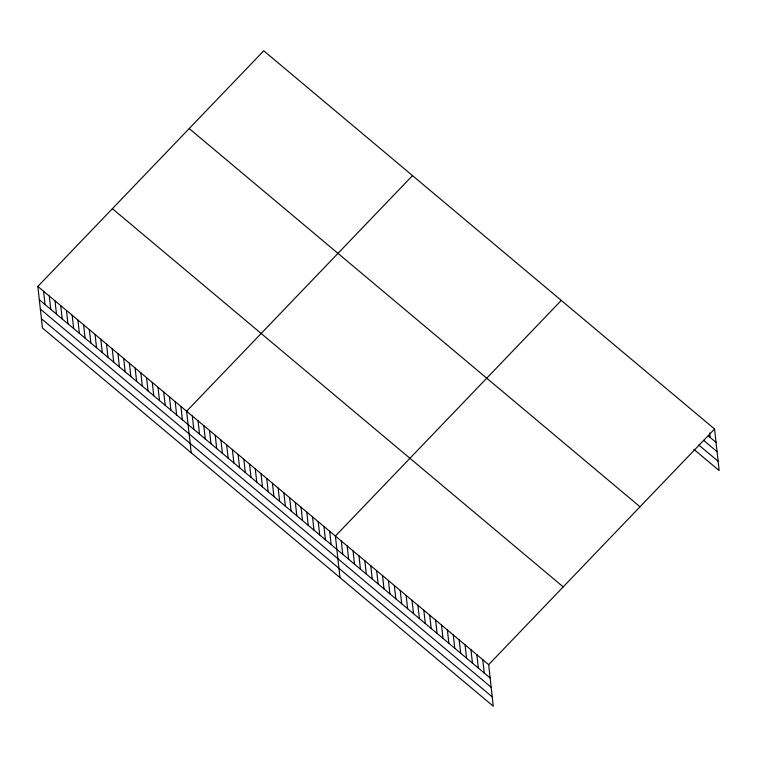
<?xml version="1.0" encoding="UTF-8"?>
<svg xmlns="http://www.w3.org/2000/svg" width="757" height="757" viewBox="0 0 757 757"><rect width="100%" height="100%" fill="white"/><g stroke="black" fill="none" stroke-linecap="round" stroke-linejoin="round"><path stroke-width="1.14" d="M37.85 286.439L488.672 664.646L493.252 706.196L42.439 327.989L37.85 286.439L263.748 50.804L714.561 429.011L719.15 470.561L693.885 449.365M412.518 175.615L186.619 411.25L191.209 452.8M561.287 300.425L335.389 536.051L339.978 577.6M488.672 664.646L714.561 429.011M708.448 435.966L716.027 442.325M703.584 440.337L717.059 451.645M698.749 444.993L718.119 461.24M189.203 128.567L640.015 506.774M112.396 208.677L563.217 586.883M39.317 299.744L490.139 677.95M40.348 309.064L491.17 687.271M41.408 318.669L492.23 696.875M709.65 432.938L710.132 437.376M482.767 659.697L484.243 673.011M476.872 654.748L478.348 668.062M470.977 649.809L472.453 663.113M465.082 644.86L466.558 658.174M459.187 639.911L460.663 653.225M453.292 634.972L454.768 648.276M447.396 630.023L448.873 643.336M441.501 625.074L442.977 638.388M435.606 620.134L437.082 633.439M429.711 615.186L431.187 628.499M423.816 610.237L425.292 623.55M417.921 605.297L419.397 618.601M412.026 600.348L413.502 613.662M406.13 595.399L407.607 608.713M400.235 590.46L401.712 603.764M394.34 585.511L395.816 598.825M388.445 580.562L389.912 593.876M382.55 575.623L384.017 588.927M376.655 570.674L378.122 583.988M370.76 565.725L372.226 579.039M364.865 560.786L366.331 574.09M358.969 555.837L360.436 569.15M353.074 550.888L354.541 564.202M347.179 545.948L348.646 559.253M341.284 541L342.751 554.313M329.664 531.253L331.14 544.567M323.949 526.456L325.415 539.76M318.224 521.649L319.691 534.962M312.499 516.851L313.975 530.165M306.784 512.054L308.25 525.358M301.059 507.256L302.526 520.561M295.334 502.449L296.801 515.763M289.619 497.652L291.085 510.956M283.894 492.854L285.361 506.159M278.169 488.047L279.636 501.361M272.444 483.25L273.92 496.564M266.729 478.452L268.196 491.757M261.004 473.645L262.471 486.959M255.279 468.848L256.755 482.162M249.564 464.05L251.031 477.355M243.839 459.253L245.306 472.557M238.114 454.446L239.59 467.76M232.399 449.649L233.866 462.953M226.674 444.851L228.141 458.155M220.949 440.044L222.416 453.358M215.225 435.247L216.701 448.56M209.509 430.449L210.976 443.753M203.784 425.642L205.251 438.956M198.06 420.845L199.536 434.158M192.344 416.047L193.811 429.351M180.895 406.443L182.371 419.757M175.179 401.645L176.646 414.95M169.454 396.848L170.921 410.152M163.73 392.041L165.206 405.355M158.014 387.243L159.481 400.557M152.289 382.446L153.756 395.75M146.565 377.639L148.031 390.953M140.84 372.841L142.316 386.155M135.125 368.044L136.591 381.348M129.4 363.246L130.866 376.551M123.675 358.44L125.151 371.753M117.96 353.642L119.426 366.956M112.235 348.845L113.701 362.149M106.51 344.038L107.986 357.351M100.795 339.24L102.261 352.554M95.07 334.443L96.536 347.747M89.345 329.645L90.821 342.949M83.63 324.838L85.096 338.152M77.905 320.041L79.371 333.345M72.18 315.243L73.647 328.547M66.455 310.436L67.931 323.75M60.74 305.639L62.206 318.952M55.015 300.841L56.482 314.146M49.29 296.034L50.766 309.348M43.575 291.237L45.042 304.551"/></g></svg>
